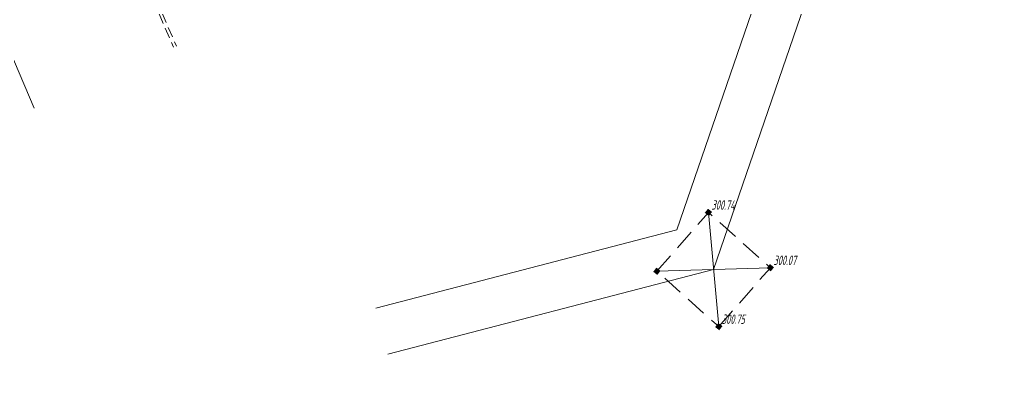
# Model space of a CAD drawing. Header units: metres. Extents: x 0 to 3282, y 0 to 1671.
# Drawn here: x 2035.9 to 2130.9, y 1200.9 to 1235.3 of the extents above; entities that cross this region are included whole.
import ezdxf
from ezdxf import colors
from ezdxf.entities.mleader import LeaderData, LeaderLine
from ezdxf.math import Vec2, Vec3

# ---------------------------------------------------------------- set-up
doc = ezdxf.new("R2010")
doc.units = ezdxf.units.M
doc.linetypes.add('23', pattern=[3, 2, -1])
doc.linetypes.add('DASHEDX2', pattern=[1.5, 1, -0.5])
for name, color, linetype, lineweight, transparency in [('GEO_POINTS', 7, 'Continuous', 18, 0.65), ('Otm', 7, 'Continuous', 18, 0.65), ('Sit', 7, 'Continuous', 18, 0.65)]:
    doc.layers.add(name, color=color, linetype=linetype, lineweight=lineweight, transparency=transparency)
doc.layers.add('НВ текст', color=213, linetype='Continuous', lineweight=13)
doc.styles.get("Standard").update_dxf_attribs({"font": 'GOST_0.TTF', "oblique": 15})

msp = doc.modelspace()

# ---------------------------------------------------------------- hatches: boundary and pattern name
at = {"linetype": '23'}
for points in [[(2102.026, 1216.474), (2102.334, 1216.868), (2101.941, 1217.176), (2101.632, 1216.783)], [(2097.077, 1210.826), (2097.385, 1211.219), (2096.992, 1211.528), (2096.683, 1211.135)], [(2107.967, 1211.17), (2108.276, 1211.563), (2107.882, 1211.872), (2107.574, 1211.478)], [(2103.018, 1205.521), (2103.327, 1205.915), (2102.933, 1206.223), (2102.625, 1205.83)]]:
    msp.add_hatch(color=256, dxfattribs=at).paths.add_polyline_path(points)

# ---------------------------------------------------------------- linework, layer by layer
at = {"layer": 'GEO_POINTS', "lineweight": 60}
for centre in [(2101.983, 1216.825, 300.737), (2107.925, 1211.521, 300.07), (2102.976, 1205.872, 300.747)]:
    msp.add_circle(centre, 0.06, dxfattribs=at)
at = {"layer": 'Sit', "flags": 128}
for points, elevation in [([(2102.48, 1211.349), (2150.245, 1350.181)], 300.07), ([(2143.051, 1343.309), (2098.96, 1215.156)], 295.573), ([(2015.839, 1276.386), (2023.983, 1257.522), (2033.448, 1235.708), (2037.269, 1226.81), (2037.269, 1226.81)], 294.85), ([(2102.976, 1205.872), (2101.983, 1216.825)], 300.747), ([(2098.96, 1215.156), (2070.065, 1207.648)], 300.07), ([(2102.48, 1211.349), (2071.215, 1203.225)], 300.07), ([(2107.925, 1211.521), (2097.034, 1211.177)], 300.07)]:
    msp.add_lwpolyline(points, dxfattribs=dict(at, elevation=elevation))
at = {"layer": 'Sit', "linetype": 'DASHEDX2', "elevation": 294.626, "flags": 128}
for points in [[(2028.453, 1282.306), (2030.349, 1275.325), (2039.91, 1256.32), (2047.074, 1240.915), (2050.639, 1232.654)], [(2028.743, 1282.385), (2030.63, 1275.432), (2040.18, 1256.451), (2047.348, 1241.038), (2050.915, 1232.773)]]:
    msp.add_lwpolyline(points, dxfattribs=at)
at = {"layer": 'Sit', "linetype": 'DASHEDX2', "ltscale": 2, "elevation": 300.747, "flags": 128}
msp.add_lwpolyline([(2102.976, 1205.872), (2107.925, 1211.521), (2101.983, 1216.825), (2097.034, 1211.177)], close=True, dxfattribs=at)

# ---------------------------------------------------------------- texts
at = {"layer": 'Otm', "oblique": 13, "width": 0.8}
for s, p in [('300.74', (2102.283, 1217.085, 300.737)), ('300.07', (2108.225, 1211.781, 300.07)), ('300.75', (2103.276, 1206.132, 300.747))]:
    msp.add_text(s, height=0.9, dxfattribs=at).set_placement(p)

# ---------------------------------------------------------------- next in the draw order: leaders
at = {"layer": 'НВ текст', "color": 1, "ltscale": 100}
ml = msp.add_multileader_mtext('Standard', dxfattribs=at)
ml.set_content('Строительна площадка\\PМечети', color=1)
ml.set_leader_properties()
ml.build(insert=Vec2(0, 0))
ml.multileader.update_dxf_attribs({"has_dogleg": 0, "text_left_attachment_type": 6, "text_right_attachment_type": 6, "dogleg_length": 1, "arrow_head_size": 10, "scale": 5})
ctx = ml.context
ctx.base_point, ctx.scale, ctx.char_height, ctx.arrow_head_size, ctx.landing_gap_size, ctx.plane_origin = Vec3(2119.725, 1278.723), 5, 5, 10, 5, Vec3(10499.716, -5677.02)
ctx.left_attachment, ctx.right_attachment, ctx.text_align_type = 6, 6, 1
notes = []
notes.append((ctx, [(0, (0, 0, 0), (0, 0), (1, 0), 1, [])]))
ctx.mtext.insert, ctx.mtext.width, ctx.mtext.defined_height, ctx.mtext.alignment, ctx.mtext.flow_direction = Vec3(2142.009, 1284.723), 32.33061, 11.625, 2, 5
ctx.mtext.has_bg_fill, ctx.mtext.bg_color, ctx.mtext.bg_scale_factor, ctx.mtext.bg_transparency, ctx.mtext.use_window_bg_color = 1, -1027028792, 1.5, 0, 1
for ctx, leaders in notes:
    for number, flags, end, landing, length, lines in leaders:
        leader = LeaderData()
        leader.index, (leader.has_last_leader_line, leader.has_dogleg_vector, leader.attachment_direction) = number, flags
        leader.last_leader_point, leader.dogleg_vector, leader.dogleg_length = Vec3(end), Vec3(landing), length
        for number, points, colour, breaks in lines:
            line = LeaderLine()
            line.index, line.vertices, line.color, line.breaks = number, Vec3.list(points), colors.encode_raw_color(colour), breaks
            leader.lines.append(line)
        ctx.leaders.append(leader)

doc.saveas('drawing.dxf')
